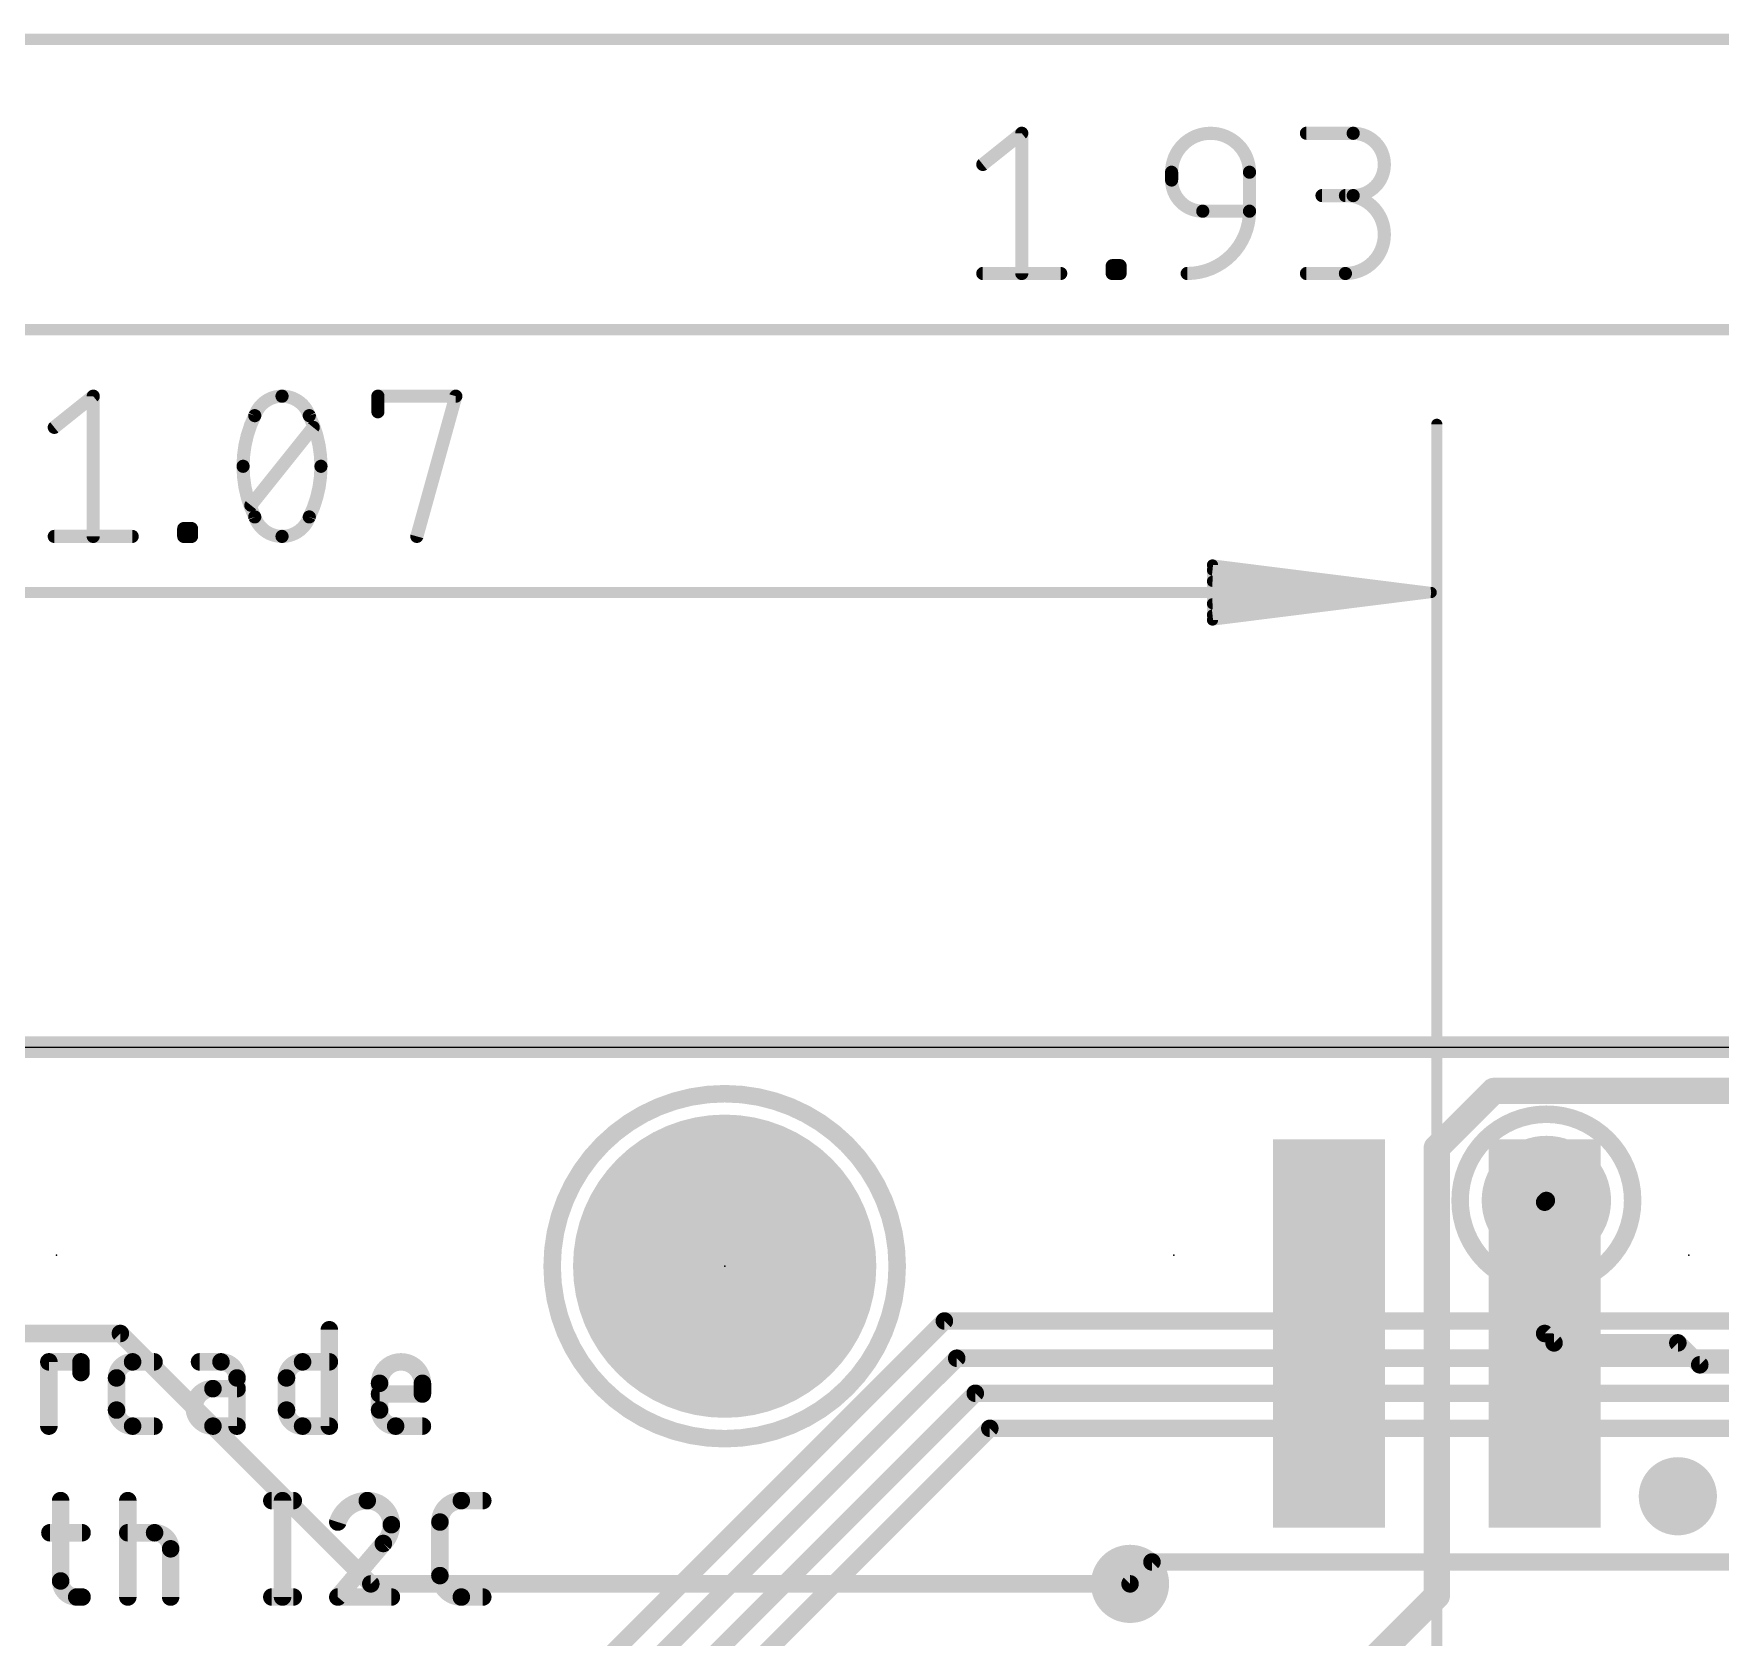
# Model space of a CAD drawing. Extents: x -44.1 to 38.2, y -17 to 24.8.
# Drawn here: x -27.06 to -7.51, y 3.95 to 22.54 of the extents above; entities that cross this region are included whole.
import ezdxf

# ---------------------------------------------------------------- set-up
doc = ezdxf.new("R2010")
doc.units = 0
for name, color, linetype in [('1', 12, 'CONTINUOUS'), ('16', 5, 'CONTINUOUS'), ('17', 110, 'CONTINUOUS'), ('18', 110, 'CONTINUOUS'), ('20', 53, 'CONTINUOUS'), ('21', 40, 'CONTINUOUS'), ('23', 40, 'CONTINUOUS'), ('24', 6, 'CONTINUOUS'), ('47', 253, 'CONTINUOUS')]:
    doc.layers.add(name, color=color, linetype=linetype)

# ---------------------------------------------------------------- blocks, each defined once
blk = doc.blocks.new('PIE')
at = {"const_width": 0.5}
blk.add_lwpolyline([(0, -0.25, 1), (0, 0.25, 1), (0, -0.25)], format="xyb", dxfattribs=at)
blk = doc.blocks.new('ROUNDP')
at = {"const_width": 0.5}
blk.add_lwpolyline([(0, -0.25, 1), (0, 0.25, 1), (0, -0.25)], format="xyb", dxfattribs=at)
blk = doc.blocks.new('RECT')
blk.add_solid([(-0.5, -0.5), (0.5, -0.5), (-0.5, 0.5), (0.5, 0.5)])
blk = doc.blocks.new('ROUNDV')
at = {"const_width": 0.5}
blk.add_lwpolyline([(0, -0.25, 1), (0, 0.25, 1), (0, -0.25)], format="xyb", dxfattribs=at)

msp = doc.modelspace()

# ---------------------------------------------------------------- linework, layer by layer
at = {"layer": '1'}
for points, const_width in [([(-38.1, 10.795), (38.1, 10.795)], 0.254), ([(-16.503, 7.62), (-24.623, -0.5)], 0.2032), ([(-3.175, 7.62), (-16.503, 7.62)], 0.2032), ([(-16.3601, 7.1882), (-22.0483, 1.5)], 0.2032), ([(-16.3601, 7.1882), (-2.9718, 7.1882)], 0.2032), ([(-20.8534, 2.0733), (-16.1449, 6.7818)], 0.2032), ([(-16.1449, 6.7818), (-3.9168, 6.7818)], 0.2032), ([(-20.447, 1.905), (-15.9766, 6.3754)], 0.2032), ([(-15.9766, 6.3754), (-4.0851, 6.3754)], 0.2032), ([(-14.351, 4.572), (-14.097, 4.826)], 0.2032), ([(-1.5175, 4.826), (-14.097, 4.826)], 0.2032)]:
    msp.add_lwpolyline(points, dxfattribs=dict(at, const_width=const_width))
at = {"layer": '1', "const_width": 0.1016}
for points in [[(-16.503, 7.6708, 1), (-16.503, 7.5692)], [(-16.4671, 7.5841, 1), (-16.5389, 7.6559)], [(-16.3601, 7.239, 1), (-16.3601, 7.1374)], [(-16.3241, 7.1523, 1), (-16.396, 7.2241)], [(-16.1449, 6.8326, 1), (-16.1449, 6.731)], [(-16.109, 6.7459, 1), (-16.1809, 6.8177)], [(-15.9766, 6.4262, 1), (-15.9766, 6.3246)], [(-15.9407, 6.3395, 1), (-16.0125, 6.4113)], [(-14.097, 4.8768, 1), (-14.097, 4.7752)], [(-14.0611, 4.7901, 1), (-14.1329, 4.8619)], [(-14.3869, 4.6079, 1), (-14.3151, 4.5361)]]:
    msp.add_lwpolyline(points, format="xyb", dxfattribs=at)
at = {"layer": '16'}
for points, const_width in [([(-38.1, 10.795), (38.1, 10.795)], 0.254), ([(-10.1359, 10.287), (-10.795, 9.6279)], 0.3048), ([(2.54, 10.287), (-10.1359, 10.287)], 0.3048), ([(-10.795, 9.6279), (-10.795, 4.4331)], 0.3048), ([(-9.545, 8.997), (-9.525, 9.017)], 0.2032), ([(-9.545, 7.475), (-9.545, 8.997)], 0.2032), ([(-28.595, 7.475), (-26.055, 7.475)], 0.2032), ([(-23.152, 4.572), (-26.055, 7.475)], 0.2032), ([(-9.436, 7.366), (-9.545, 7.475)], 0.2032), ([(-8.001, 7.366), (-9.436, 7.366)], 0.2032), ([(-8.001, 7.366), (-7.747, 7.112)], 0.2032), ([(-7.747, 7.112), (-3.175, 7.112)], 0.2032), ([(-14.351, 4.572), (-23.152, 4.572)], 0.2032), ([(-10.795, 4.4331), (-13.4501, 1.778)], 0.3048)]:
    msp.add_lwpolyline(points, dxfattribs=dict(at, const_width=const_width))
for points, const_width in [([(-10.1359, 10.3632, 1), (-10.1359, 10.2108)], 0.1524), ([(-10.082, 10.2331, 1), (-10.1898, 10.3409)], 0.1524), ([(-10.7188, 9.6279, 1), (-10.8712, 9.6279)], 0.1524), ([(-10.8489, 9.6818, 1), (-10.7411, 9.574)], 0.1524), ([(-9.4942, 8.997, 1), (-9.5958, 8.997)], 0.1016), ([(-9.5809, 9.0329, 1), (-9.5091, 8.9611)], 0.1016), ([(-9.4891, 8.9811, 1), (-9.5609, 9.0529)], 0.1016), ([(-26.0191, 7.5109, 1), (-26.0909, 7.4391)], 0.1016), ([(-26.055, 7.4242, 1), (-26.055, 7.5258)], 0.1016), ([(-9.5091, 7.5109, 1), (-9.5809, 7.4391)], 0.1016), ([(-9.5958, 7.475, 1), (-9.4942, 7.475)], 0.1016), ([(-9.436, 7.4168, 1), (-9.436, 7.3152)], 0.1016), ([(-9.4719, 7.3301, 1), (-9.4001, 7.4019)], 0.1016), ([(-7.9651, 7.4019, 1), (-8.0369, 7.3301)], 0.1016), ([(-8.001, 7.3152, 1), (-8.001, 7.4168)], 0.1016), ([(-7.747, 7.1628, 1), (-7.747, 7.0612)], 0.1016), ([(-7.7829, 7.0761, 1), (-7.7111, 7.1479)], 0.1016), ([(-23.152, 4.6228, 1), (-23.152, 4.5212)], 0.1016), ([(-23.1879, 4.5361, 1), (-23.1161, 4.6079)], 0.1016), ([(-14.351, 4.5212, 1), (-14.351, 4.6228)], 0.1016), ([(-10.8712, 4.4331, 1), (-10.7188, 4.4331)], 0.1524), ([(-10.7411, 4.3792, 1), (-10.8489, 4.487)], 0.1524)]:
    msp.add_lwpolyline(points, format="xyb", dxfattribs=dict(at, const_width=const_width))
at = {"layer": '20'}
msp.add_line((-35.56, 10.795), (35.56, 10.795), dxfattribs=at)
at = {"layer": '21'}
for points, const_width in [([(-19.05, 6.255, 1), (-19.05, 10.255, 1), (-19.05, 6.255)], 0.2032), ([(-9.525, 8.017, 1), (-9.525, 10.017, 1), (-9.525, 8.017)], 0.2032), ([(-23.5817, 7.5184, 1), (-23.6833, 7.5184)], 0.1016), ([(-26.833, 7.1459, 1), (-26.9346, 7.1459)], 0.1016), ([(-26.8838, 7.1967, 1), (-26.8838, 7.0951)], 0.1016), ([(-26.4605, 7.1459, 1), (-26.5621, 7.1459)], 0.1016), ([(-26.5113, 7.0951, 1), (-26.5113, 7.1967)], 0.1016), ([(-25.9132, 7.1459, 0.4142), (-26.0994, 6.9596)], 0.2032), ([(-25.9132, 7.1967, 1), (-25.9132, 7.0951)], 0.1016), ([(-25.9132, 7.0951, 1), (-25.9132, 7.1967)], 0.1016), ([(-25.6648, 7.0951, 1), (-25.6648, 7.1967)], 0.1016), ([(-25.137, 7.1967, 1), (-25.137, 7.0951)], 0.1016), ([(-24.7024, 6.9596, 0.4142), (-24.8886, 7.1459)], 0.2032), ([(-24.8886, 7.1967, 1), (-24.8886, 7.0951)], 0.1016), ([(-24.8886, 7.0951, 1), (-24.8886, 7.1967)], 0.1016), ([(-23.9429, 7.1459, 0.4142), (-24.1292, 6.9596)], 0.2032), ([(-23.9429, 7.1967, 1), (-23.9429, 7.0951)], 0.1016), ([(-23.9429, 7.0951, 1), (-23.9429, 7.1967)], 0.1016), ([(-23.6325, 7.0951, 1), (-23.6325, 7.1967)], 0.1016), ([(-22.5537, 6.8975, 1), (-23.0504, 6.8975)], 0.2032), ([(-26.5621, 7.0217, 1), (-26.4605, 7.0217)], 0.1016), ([(-26.0486, 6.9596, 1), (-26.1502, 6.9596)], 0.1016), ([(-24.6516, 6.9596, 1), (-24.7532, 6.9596)], 0.1016), ([(-24.0784, 6.9596, 1), (-24.18, 6.9596)], 0.1016), ([(-26.1502, 6.9596, 1), (-26.0486, 6.9596)], 0.1016), ([(-24.9818, 6.8354, 1), (-24.9818, 6.4008)], 0.2032), ([(-24.9818, 6.8862, 1), (-24.9818, 6.7846)], 0.1016), ([(-24.9818, 6.7846, 1), (-24.9818, 6.8862)], 0.1016), ([(-24.7532, 6.9596, 1), (-24.6516, 6.9596)], 0.1016), ([(-24.7024, 6.7846, 1), (-24.7024, 6.8862)], 0.1016), ([(-24.18, 6.9596, 1), (-24.0784, 6.9596)], 0.1016), ([(-22.9996, 6.8975, 1), (-23.1012, 6.8975)], 0.1016), ([(-23.1012, 6.8975, 1), (-22.9996, 6.8975)], 0.1016), ([(-23.0504, 6.8241, 1), (-23.0504, 6.7225)], 0.1016), ([(-22.5029, 6.8975, 1), (-22.6045, 6.8975)], 0.1016), ([(-22.6045, 6.8975, 1), (-22.5029, 6.8975)], 0.1016), ([(-22.5537, 6.7225, 1), (-22.5537, 6.8241)], 0.1016), ([(-26.0994, 6.5871, 0.4142), (-25.9132, 6.4008)], 0.2032), ([(-26.0486, 6.5871, 1), (-26.1502, 6.5871)], 0.1016), ([(-24.1292, 6.5871, 0.4142), (-23.9429, 6.4008)], 0.2032), ([(-24.0784, 6.5871, 1), (-24.18, 6.5871)], 0.1016), ([(-23.0504, 6.5871, 0.4142), (-22.8642, 6.4008)], 0.2032), ([(-22.9996, 6.5871, 1), (-23.1012, 6.5871)], 0.1016), ([(-22.6045, 6.7733, 1), (-22.5029, 6.7733)], 0.1016), ([(-26.9346, 6.4008, 1), (-26.833, 6.4008)], 0.1016), ([(-26.1502, 6.5871, 1), (-26.0486, 6.5871)], 0.1016), ([(-25.9132, 6.4516, 1), (-25.9132, 6.35)], 0.1016), ([(-25.9132, 6.35, 1), (-25.9132, 6.4516)], 0.1016), ([(-25.6648, 6.35, 1), (-25.6648, 6.4516)], 0.1016), ([(-24.9818, 6.4516, 1), (-24.9818, 6.35)], 0.1016), ([(-24.9818, 6.35, 1), (-24.9818, 6.4516)], 0.1016), ([(-24.7532, 6.4008, 1), (-24.6516, 6.4008)], 0.1016), ([(-24.7024, 6.35, 1), (-24.7024, 6.4516)], 0.1016), ([(-24.18, 6.5871, 1), (-24.0784, 6.5871)], 0.1016), ([(-23.9429, 6.4516, 1), (-23.9429, 6.35)], 0.1016), ([(-23.943, 6.35, 1), (-23.9429, 6.4516)], 0.1016), ([(-23.6833, 6.4008, 1), (-23.5817, 6.4008)], 0.1016), ([(-23.6325, 6.35, 1), (-23.6325, 6.4516)], 0.1016), ([(-23.1012, 6.5871, 1), (-22.9996, 6.5871)], 0.1016), ([(-22.8642, 6.4516, 1), (-22.8642, 6.35)], 0.1016), ([(-22.8642, 6.35, 1), (-22.8641, 6.4516)], 0.1016), ([(-22.5537, 6.35, 1), (-22.5537, 6.4516)], 0.1016), ([(-26.6967, 5.5372, 1), (-26.7982, 5.5372)], 0.1016), ([(-25.9179, 5.5372, 1), (-26.0195, 5.5372)], 0.1016), ([(-24.2992, 5.588, 1), (-24.2992, 5.4864)], 0.1016), ([(-24.1242, 5.5372, 1), (-24.2258, 5.5372)], 0.1016), ([(-24.0508, 5.4864, 1), (-24.0508, 5.588)], 0.1016), ([(-23.193, 5.5372, 0.3252), (-23.5345, 5.2888)], 0.2032), ([(-22.9136, 5.2578, 0.4142), (-23.193, 5.5372)], 0.2032), ([(-23.193, 5.588, 1), (-23.193, 5.4864)], 0.1016), ([(-23.193, 5.4864, 1), (-23.193, 5.588)], 0.1016), ([(-22.1025, 5.5372, 0.4142), (-22.3508, 5.2888)], 0.2032), ([(-22.1025, 5.588, 1), (-22.1025, 5.4864)], 0.1016), ([(-22.1025, 5.4864, 1), (-22.1025, 5.588)], 0.1016), ([(-21.8541, 5.4864, 1), (-21.8541, 5.588)], 0.1016), ([(-23.5828, 5.3045, 1), (-23.4862, 5.2732)], 0.1016), ([(-23.0067, 5.0405, 0.2053), (-22.9136, 5.2578)], 0.2032), ([(-22.8628, 5.2578, 1), (-22.9644, 5.2578)], 0.1016), ([(-22.9644, 5.2578, 1), (-22.8628, 5.2578)], 0.1016), ([(-22.3, 5.2888, 1), (-22.4016, 5.2888)], 0.1016), ([(-22.4016, 5.2888, 1), (-22.3, 5.2888)], 0.1016), ([(-26.8716, 5.2155, 1), (-26.8716, 5.1139)], 0.1016), ([(-26.4991, 5.1139, 1), (-26.4991, 5.2155)], 0.1016), ([(-25.9687, 5.2155, 1), (-25.9687, 5.1139)], 0.1016), ([(-25.472, 4.9784, 0.4142), (-25.6583, 5.1647)], 0.2032), ([(-25.6583, 5.2155, 1), (-25.6583, 5.1139)], 0.1016), ([(-25.6583, 5.1139, 1), (-25.6583, 5.2155)], 0.1016), ([(-23.0418, 5.0773, 1), (-22.9717, 5.0037)], 0.1016), ([(-22.968, 5.0076, 1), (-23.0454, 5.0734)], 0.1016), ([(-25.4212, 4.9784, 1), (-25.5228, 4.9784)], 0.1016), ([(-25.5228, 4.9784, 1), (-25.4212, 4.9784)], 0.1016), ([(-26.7475, 4.6059, 0.4142), (-26.5612, 4.4196)], 0.2032), ([(-26.6967, 4.6059, 1), (-26.7982, 4.6059)], 0.1016), ([(-22.3508, 4.668, 0.4142), (-22.1025, 4.4196)], 0.2032), ([(-22.3, 4.668, 1), (-22.4016, 4.668)], 0.1016), ([(-22.4016, 4.668, 1), (-22.3, 4.668)], 0.1016), ([(-26.7982, 4.6059, 1), (-26.6967, 4.6059)], 0.1016), ([(-26.5612, 4.4704, 1), (-26.5612, 4.3688)], 0.1016), ([(-26.5612, 4.3688, 1), (-26.5612, 4.4704)], 0.1016), ([(-26.4991, 4.3688, 1), (-26.4991, 4.4704)], 0.1016), ([(-24.2992, 4.4704, 1), (-24.2992, 4.3688)], 0.1016), ([(-24.0508, 4.3688, 1), (-24.0508, 4.4704)], 0.1016), ([(-23.5345, 4.4704, 1), (-23.5345, 4.3688)], 0.1016), ([(-23.5732, 4.4525, 1), (-23.4958, 4.3867)], 0.1016), ([(-22.9136, 4.3688, 1), (-22.9136, 4.4704)], 0.1016), ([(-22.1025, 4.4704, 1), (-22.1025, 4.3688)], 0.1016), ([(-22.1025, 4.3688, 1), (-22.1025, 4.4704)], 0.1016), ([(-21.8541, 4.3688, 1), (-21.8541, 4.4704)], 0.1016), ([(-26.0195, 4.4196, 1), (-25.9179, 4.4196)], 0.1016), ([(-25.5228, 4.4196, 1), (-25.4212, 4.4196)], 0.1016), ([(-24.2258, 4.4196, 1), (-24.1242, 4.4196)], 0.1016)]:
    msp.add_lwpolyline(points, format="xyb", dxfattribs=dict(at, const_width=const_width))
at = {"layer": '21', "const_width": 0.2032}
for points in [[(-23.6325, 7.5184), (-23.6325, 6.4008)], [(-26.8838, 6.4008), (-26.8838, 7.1459)], [(-26.8838, 7.1459), (-26.5113, 7.1459)], [(-26.5113, 7.1459), (-26.5113, 7.0217)], [(-25.9132, 7.1459), (-25.6648, 7.1459)], [(-24.8886, 7.1459), (-25.137, 7.1459)], [(-23.9429, 7.1459), (-23.6325, 7.1459)], [(-26.0994, 6.5871), (-26.0994, 6.9596)], [(-24.7024, 6.4008), (-24.7024, 6.9596)], [(-24.1292, 6.5871), (-24.1292, 6.9596)], [(-24.7024, 6.8354), (-24.9818, 6.8354)], [(-23.0504, 6.5871), (-23.0504, 6.8975)], [(-22.5537, 6.7733), (-23.0504, 6.7733)], [(-22.5537, 6.8975), (-22.5537, 6.7733)], [(-25.6648, 6.4008), (-25.9132, 6.4008)], [(-24.9818, 6.4008), (-24.7024, 6.4008)], [(-23.6325, 6.4008), (-23.9429, 6.4008)], [(-22.5537, 6.4008), (-22.8642, 6.4008)], [(-26.7475, 5.5372), (-26.7475, 4.6059)], [(-25.9687, 4.4196), (-25.9687, 5.5372)], [(-24.2992, 5.5372), (-24.0508, 5.5372)], [(-24.175, 5.5372), (-24.175, 4.4196)], [(-22.1025, 5.5372), (-21.8541, 5.5372)], [(-22.3508, 4.668), (-22.3508, 5.2888)], [(-26.8716, 5.1647), (-26.4991, 5.1647)], [(-25.9687, 5.1647), (-25.6583, 5.1647)], [(-23.0067, 5.0405), (-23.5345, 4.4196)], [(-25.472, 4.9784), (-25.472, 4.4196)], [(-26.5612, 4.4196), (-26.4991, 4.4196)], [(-24.2992, 4.4196), (-24.0508, 4.4196)], [(-23.5345, 4.4196), (-22.9136, 4.4196)], [(-21.8541, 4.4196), (-22.1025, 4.4196)]]:
    msp.add_lwpolyline(points, dxfattribs=at)
at = {"layer": '23'}
for p in [(-9.525, 9.017), (-19.05, 8.255)]:
    msp.add_point(p, dxfattribs=at)
at = {"layer": '24'}
for p in [(-26.797, 8.382), (-13.843, 8.382), (-7.874, 8.382)]:
    msp.add_point(p, dxfattribs=at)
at = {"layer": '47'}
for points, const_width in [([(29.78, 22.479), (-37.9715, 22.479)], 0.13), ([(-16.0577, 21.0286), (-15.6061, 21.3898)], 0.1524), ([(-15.6061, 21.3898), (-15.6061, 19.7642)], 0.1524), ([(-12.3062, 21.3898), (-11.7643, 21.3898)], 0.1524), ([(-13.8693, 20.8479), (-13.8693, 20.9382)], 0.1524), ([(-12.9662, 20.9382), (-12.9662, 20.4867)], 0.1524), ([(-11.7643, 20.6673), (-12.1256, 20.6673)], 0.1524), ([(-12.9662, 20.4867), (-13.5081, 20.4867)], 0.1524), ([(-16.0577, 19.7642), (-15.1546, 19.7642)], 0.1524), ([(-14.5571, 19.7642), (-14.5571, 19.8545)], 0.1524), ([(-14.5571, 19.8545), (-14.4668, 19.8545)], 0.1524), ([(-14.4668, 19.7642), (-14.5571, 19.7642)], 0.1524), ([(-14.4668, 19.8545), (-14.4668, 19.7642)], 0.1524), ([(-12.3062, 19.7642), (-11.8546, 19.7642)], 0.1524), ([(10.73, 19.1135), (-38.035, 19.1135)], 0.13), ([(-26.8209, 17.9806), (-26.3694, 18.3418)], 0.1524), ([(-26.3694, 18.3418), (-26.3694, 16.7162)], 0.1524), ([(-23.0694, 18.1612), (-23.0694, 18.3418)], 0.1524), ([(-23.0694, 18.3418), (-22.1663, 18.3418)], 0.1524), ([(-22.1663, 18.3418), (-22.6179, 16.7162)], 0.1524), ([(-24.5423, 17.0774), (-23.8198, 17.9806)], 0.1524), ([(-10.795, 3.175), (-10.795, 18.0155)], 0.13), ([(-25.3204, 16.7162), (-25.3204, 16.8065)], 0.1524), ([(-25.3204, 16.8065), (-25.23, 16.8065)], 0.1524), ([(-25.23, 16.8065), (-25.23, 16.7162)], 0.1524), ([(-26.8209, 16.7162), (-25.9178, 16.7162)], 0.1524), ([(-25.23, 16.7162), (-25.3204, 16.7162)], 0.1524), ([(-10.86, 16.0655), (-13.395, 16.3847)], 0.13), ([(-13.395, 16.3847), (-13.395, 15.7463)], 0.13), ([(-10.86, 16.0655), (-13.395, 16.3255)], 0.13), ([(-10.86, 16.0655), (-13.395, 16.1955)], 0.13), ([(-10.86, 16.0655), (-37.9715, 16.0655)], 0.13), ([(-13.395, 15.7463), (-10.86, 16.0655)], 0.13), ([(-13.395, 15.9355), (-10.86, 16.0655)], 0.13), ([(-13.395, 15.8055), (-10.86, 16.0655)], 0.13)]:
    msp.add_lwpolyline(points, dxfattribs=dict(at, const_width=const_width))
for points, const_width in [([(-15.568, 21.3898, 1), (-15.6442, 21.3898)], 0.0762), ([(-15.5823, 21.36, 1), (-15.6299, 21.4196)], 0.0762), ([(-12.9662, 20.9382, 1), (-13.8693, 20.9382)], 0.1524), ([(-12.3062, 21.4279, 1), (-12.3062, 21.3517)], 0.0762), ([(-11.7643, 20.6673, 1), (-11.7643, 21.3898)], 0.1524), ([(-11.7643, 21.4279, 1), (-11.7643, 21.3517)], 0.0762), ([(-11.7643, 21.3517, 1), (-11.7643, 21.4279)], 0.0762), ([(-16.0815, 21.0583, 1), (-16.0339, 20.9988)], 0.0762), ([(-13.8312, 20.9382, 1), (-13.9074, 20.9382)], 0.0762), ([(-13.9074, 20.9382, 1), (-13.8312, 20.9382)], 0.0762), ([(-13.8693, 20.8479, 0.4142), (-13.5081, 20.4867)], 0.1524), ([(-13.8312, 20.8479, 1), (-13.9074, 20.8479)], 0.0762), ([(-12.9281, 20.9382, 1), (-13.0043, 20.9382)], 0.0762), ([(-13.0043, 20.9382, 1), (-12.9281, 20.9382)], 0.0762), ([(-13.9074, 20.8479, 1), (-13.8312, 20.8479)], 0.0762), ([(-12.1256, 20.7054, 1), (-12.1256, 20.6292)], 0.0762), ([(-11.8546, 19.7642, 1), (-11.8546, 20.6673)], 0.1524), ([(-11.8546, 20.7054, 1), (-11.8546, 20.6292)], 0.0762), ([(-11.7643, 20.7054, 1), (-11.7643, 20.6292)], 0.0762), ([(-11.7643, 20.6292, 1), (-11.7643, 20.7054)], 0.0762), ([(-13.6887, 19.7642, 0.4142), (-12.9662, 20.4867)], 0.1524), ([(-13.5081, 20.5248, 1), (-13.5081, 20.4486)], 0.0762), ([(-13.5081, 20.4486, 1), (-13.5081, 20.5248)], 0.0762), ([(-12.9281, 20.4867, 1), (-13.0043, 20.4867)], 0.0762), ([(-12.9662, 20.4486, 1), (-12.9662, 20.5248)], 0.0762), ([(-13.0043, 20.4867, 1), (-12.9281, 20.4867)], 0.0762), ([(-16.0577, 19.8023, 1), (-16.0577, 19.7261)], 0.0762), ([(-15.6442, 19.7642, 1), (-15.568, 19.7642)], 0.0762), ([(-15.1546, 19.7261, 1), (-15.1546, 19.8023)], 0.0762), ([(-14.519, 19.8545, 1), (-14.5952, 19.8545)], 0.0762), ([(-14.5571, 19.8926, 1), (-14.5571, 19.8164)], 0.0762), ([(-14.5571, 19.8023, 1), (-14.5571, 19.7261)], 0.0762), ([(-14.5952, 19.7642, 1), (-14.519, 19.7642)], 0.0762), ([(-14.4287, 19.8545, 1), (-14.5049, 19.8545)], 0.0762), ([(-14.5049, 19.7642, 1), (-14.4287, 19.7642)], 0.0762), ([(-14.4668, 19.8164, 1), (-14.4668, 19.8926)], 0.0762), ([(-14.4668, 19.7261, 1), (-14.4668, 19.8023)], 0.0762), ([(-13.6887, 19.8023, 1), (-13.6887, 19.7261)], 0.0762), ([(-12.3062, 19.8023, 1), (-12.3062, 19.7261)], 0.0762), ([(-11.8546, 19.8023, 1), (-11.8546, 19.7261)], 0.0762), ([(-11.8546, 19.7261, 1), (-11.8546, 19.8023)], 0.0762), ([(-26.3313, 18.3418, 1), (-26.4075, 18.3418)], 0.0762), ([(-26.3456, 18.312, 1), (-26.3932, 18.3716)], 0.0762), ([(-24.181, 18.3418, 0.3205), (-24.4971, 18.116)], 0.1524), ([(-23.8649, 18.116, 0.3205), (-24.181, 18.3418)], 0.1524), ([(-24.181, 18.3799, 1), (-24.181, 18.3037)], 0.0762), ([(-24.181, 18.3037, 1), (-24.181, 18.3799)], 0.0762), ([(-23.0313, 18.3418, 1), (-23.1075, 18.3418)], 0.0762), ([(-23.0694, 18.3799, 1), (-23.0694, 18.3037)], 0.0762), ([(-22.1296, 18.3316, 1), (-22.2031, 18.352)], 0.0762), ([(-22.1663, 18.3037, 1), (-22.1663, 18.3799)], 0.0762), ([(-24.4971, 18.116, 0.1139), (-24.6326, 17.529)], 0.1524), ([(-24.4629, 18.0993, 1), (-24.5314, 18.1327)], 0.0762), ([(-23.8307, 18.1327, 1), (-23.8992, 18.0993)], 0.0762), ([(-23.7295, 17.529, 0.1139), (-23.8649, 18.116)], 0.1524), ([(-23.1075, 18.1612, 1), (-23.0313, 18.1612)], 0.0762), ([(-26.8447, 18.0103, 1), (-26.7971, 17.9508)], 0.0762), ([(-24.5331, 18.1284, 1), (-24.4611, 18.1037)], 0.0762), ([(-23.901, 18.1037, 1), (-23.8289, 18.1284)], 0.0762), ([(-23.79, 17.9568, 1), (-23.8495, 18.0044)], 0.0762), ([(-10.7625, 18.0155, 1), (-10.8275, 18.0155)], 0.065), ([(-24.6326, 17.529, 0.1139), (-24.4971, 16.942)], 0.1524), ([(-24.5945, 17.529, 1), (-24.6707, 17.529)], 0.0762), ([(-23.8649, 16.942, 0.1139), (-23.7295, 17.529)], 0.1524), ([(-23.6914, 17.529, 1), (-23.7676, 17.529)], 0.0762), ([(-24.6707, 17.529, 1), (-24.5945, 17.529)], 0.0762), ([(-23.7676, 17.529, 1), (-23.6914, 17.529)], 0.0762), ([(-24.572, 17.1012, 1), (-24.5125, 17.0536)], 0.0762), ([(-24.4971, 16.942, 0.3205), (-24.181, 16.7162)], 0.1524), ([(-24.4611, 16.9543, 1), (-24.5331, 16.9296)], 0.0762), ([(-24.181, 16.7162, 0.3205), (-23.8649, 16.942)], 0.1524), ([(-23.8289, 16.9296, 1), (-23.901, 16.9543)], 0.0762), ([(-25.2823, 16.8065, 1), (-25.3585, 16.8065)], 0.0762), ([(-25.3204, 16.8446, 1), (-25.3204, 16.7684)], 0.0762), ([(-25.1919, 16.8065, 1), (-25.2681, 16.8065)], 0.0762), ([(-25.23, 16.7684, 1), (-25.23, 16.8446)], 0.0762), ([(-24.5314, 16.9253, 1), (-24.4629, 16.9587)], 0.0762), ([(-23.8992, 16.9587, 1), (-23.8307, 16.9253)], 0.0762), ([(-26.8209, 16.7543, 1), (-26.8209, 16.6781)], 0.0762), ([(-26.4075, 16.7162, 1), (-26.3313, 16.7162)], 0.0762), ([(-25.9178, 16.6781, 1), (-25.9178, 16.7543)], 0.0762), ([(-25.3204, 16.7543, 1), (-25.3204, 16.6781)], 0.0762), ([(-25.3585, 16.7162, 1), (-25.2823, 16.7162)], 0.0762), ([(-25.2681, 16.7162, 1), (-25.1919, 16.7162)], 0.0762), ([(-25.23, 16.6781, 1), (-25.23, 16.7543)], 0.0762), ([(-24.181, 16.7543, 1), (-24.181, 16.6781)], 0.0762), ([(-24.181, 16.6781, 1), (-24.181, 16.7543)], 0.0762), ([(-22.6546, 16.7264, 1), (-22.5812, 16.706)], 0.0762), ([(-13.3909, 16.417, 1), (-13.3991, 16.3525)], 0.065), ([(-13.3625, 16.3847, 1), (-13.4275, 16.3847)], 0.065), ([(-13.3917, 16.3578, 1), (-13.3983, 16.2932)], 0.065), ([(-13.3933, 16.228, 1), (-13.3967, 16.163)], 0.065), ([(-10.8559, 16.0333, 1), (-10.8641, 16.0977)], 0.065), ([(-10.8641, 16.0333, 1), (-10.8559, 16.0977)], 0.065), ([(-10.8567, 16.0332, 1), (-10.8633, 16.0978)], 0.065), ([(-10.8633, 16.0332, 1), (-10.8567, 16.0978)], 0.065), ([(-10.8617, 16.033, 1), (-10.8583, 16.098)], 0.065), ([(-10.8583, 16.033, 1), (-10.8617, 16.098)], 0.065), ([(-10.86, 16.033, 1), (-10.86, 16.098)], 0.065), ([(-13.3967, 15.968, 1), (-13.3933, 15.903)], 0.065), ([(-13.3983, 15.8378, 1), (-13.3917, 15.7732)], 0.065), ([(-13.3991, 15.7785, 1), (-13.3909, 15.714)], 0.065), ([(-13.4275, 15.7463, 1), (-13.3625, 15.7463)], 0.065)]:
    msp.add_lwpolyline(points, format="xyb", dxfattribs=dict(at, const_width=const_width))

# ---------------------------------------------------------------- block references
at = {"layer": '1', "xscale": 1.5, "yscale": 1.5}
msp.add_blockref('PIE', (-9.525, 9.017), dxfattribs=at)
at = {"layer": '16', "xscale": 1.3, "yscale": 4.5}
for p in [(-12.045, 7.475), (-9.545, 7.475)]:
    msp.add_blockref('RECT', p, dxfattribs=at)
at = {"layer": '17', "xscale": 3.516, "yscale": 3.516}
msp.add_blockref('ROUNDP', (-19.05, 8.255), dxfattribs=at)
msp.add_blockref('ROUNDP', (-19.05, 8.255), dxfattribs=at)
at = {"layer": '18'}
for p, xscale, yscale in [((-9.525, 9.017), 0.889, 0.889), ((-9.525, 9.017), 0.889, 0.889), ((-8.001, 5.588), 0.9064, 0.9064), ((-8.001, 5.588), 0.9064, 0.9064), ((-14.351, 4.572), 0.9064, 0.9064), ((-14.351, 4.572), 0.9064, 0.9064)]:
    msp.add_blockref('ROUNDV', p, dxfattribs=dict(at, xscale=xscale, yscale=yscale))

doc.saveas('drawing.dxf')
